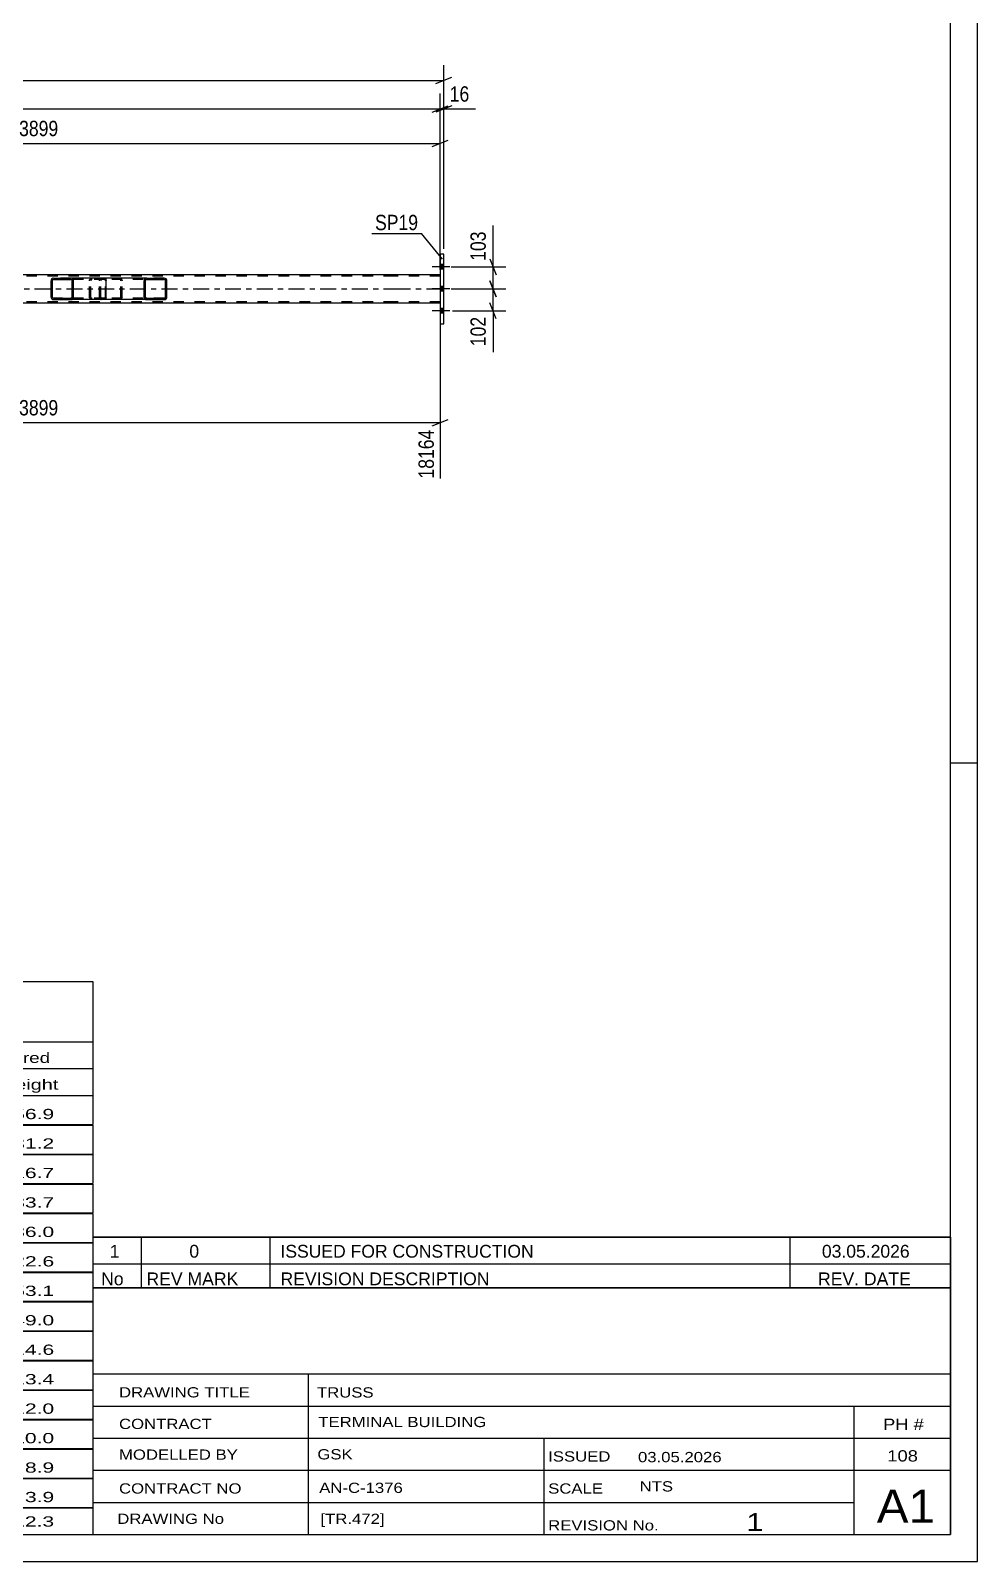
# Model space of a CAD drawing. Header units: millimetres. Extents: x 0 to 841, y 0 to 594.
# Drawn here: x 664.4 to 841, y 0 to 285.8 of the extents above; entities that cross this region are included whole.
import ezdxf

# ---------------------------------------------------------------- set-up
doc = ezdxf.new("R2010")
doc.units = ezdxf.units.MM
doc.linetypes.add('DXK_LINE_DOT2', pattern=[3.9198, 1.9599, -1.9599])
doc.linetypes.add('DXK_LINE_DOT3', pattern=[5.9187, 2.979, -0.9799, 0.9799, -0.9799])
doc.styles.add('Arial Narrow', font='ARIALN.TTF', dxfattribs={"height": 0.2})

# ---------------------------------------------------------------- blocks, each defined once
blk = doc.blocks.new('Unknown-814521729-1135')
at = {"color": 5, "linetype": 'Continuous'}
for p, q in [((841, 0), (841, 594)), ((836, 5), (836, 589)), ((841, 149), (836, 149)), ((5, 5), (836, 5)), ((0, 0), (841, 0))]:
    blk.add_line(p, q, dxfattribs=at)
blk = doc.blocks.new('Unknown-814521729-14262')
at = {"color": 7, "linetype": 'Continuous'}
for p, q in [((676, 51.05), (676, 5)), ((676, 51.05), (836, 51.05)), ((836, 51), (836, 5)), ((676, 35), (836, 35)), ((716.14, 35), (716.14, 5)), ((676, 29), (836, 29)), ((818, 5.05), (818, 29.05)), ((676, 23), (836, 23)), ((760.14, 23), (760.14, 5)), ((676, 17), (836, 17)), ((676, 11), (818, 11)), ((676, 5), (836, 5))]:
    blk.add_line(p, q, dxfattribs=at)
at = {"color": 7, "style": 'Arial Narrow'}
for s, height, width, p in [('DRAWING TITLE', 1.9089, 1.425378, (680.88, 30.61)), ('TRUSS', 1.909, 1.425378, (717.81, 30.59)), ('CONTRACT', 1.909, 1.425378, (680.88, 24.71)), ('TERMINAL BUILDING', 1.9089, 1.425378, (718.06, 25.07)), ('MODELLED BY', 1.9089, 1.425378, (680.88, 18.98)), ('GSK', 1.909, 1.425378, (717.88, 19.04)), ('ISSUED', 1.909, 1.425378, (760.94, 18.64)), ('03.05.2026', 1.909, 1.425378, (777.69, 18.52)), ('CONTRACT NO', 1.9089, 1.425378, (680.88, 12.66)), ('AN-C-1376', 1.909, 1.425378, (718.23, 12.78)), ('SCALE', 1.909, 1.425378, (760.94, 12.65)), ('A1', 6.204, 1.25, (822.24, 7.2)), ('DRAWING No', 1.909, 1.425378, (680.56, 7)), ('[TR.472]', 1.909, 1.425378, (718.46, 6.99)), ('1', 3.34, 1.5, (797.91, 5.68)), ('REVISION No.', 1.9089, 1.425378, (760.94, 5.77))]:
    blk.add_text(s, height=height, dxfattribs=dict(at, width=width)).set_placement(p)
at = {"color": 7, "linetype": 'Continuous', "style": 'Arial Narrow'}
for s, height, width, p in [('PH #', 2.1, 1.42538, (823.4, 24.55)), ('108', 2.1, 1.42538, (824.19, 18.65)), ('NTS', 1.909, 1.425378, (778, 13.05))]:
    blk.add_text(s, height=height, dxfattribs=dict(at, width=width)).set_placement(p)
blk = doc.blocks.new('Unknown-814521729-14263')
at = {"color": 7, "linetype": 'Continuous'}
for p, q in [((516, 108.25), (676, 108.25)), ((516, 97), (516, 108.25)), ((676, 108.25), (676, 97)), ((516, 97), (676, 97)), ((516, 97), (516, 92)), ((676, 97), (676, 92)), ((516, 92), (676, 92)), ((516, 92), (516, 87)), ((540, 92), (540, 87)), ((575.5, 92), (575.5, 87)), ((601.5, 92), (601.5, 87)), ((614.5, 92), (614.5, 87)), ((632, 92), (632, 87)), ((654, 92), (654, 87)), ((676, 92), (676, 87)), ((516, 87), (676, 87)), ((516, 86.95), (516, 81.55)), ((516, 86.95), (676, 86.95)), ((540, 87), (540, 81.5)), ((575.5, 87), (575.5, 81.5)), ((601.5, 87), (601.5, 81.5)), ((614.5, 87), (614.5, 81.5)), ((632, 87), (632, 81.5)), ((654, 87), (654, 81.5)), ((676, 86.95), (676, 81.55)), ((516, 81.55), (676, 81.55)), ((516, 81.45), (516, 76.05)), ((516, 81.45), (676, 81.45)), ((540, 81.5), (540, 76)), ((575.5, 81.5), (575.5, 76)), ((601.5, 81.5), (601.5, 76)), ((614.5, 81.5), (614.5, 76)), ((632, 81.5), (632, 76)), ((654, 81.5), (654, 76)), ((676, 81.45), (676, 76.05)), ((516, 76.05), (676, 76.05)), ((516, 75.95), (516, 70.55)), ((516, 75.95), (676, 75.95)), ((540, 76), (540, 70.5)), ((575.5, 76), (575.5, 70.5)), ((601.5, 76), (601.5, 70.5)), ((614.5, 76), (614.5, 70.5)), ((632, 76), (632, 70.5)), ((654, 76), (654, 70.5)), ((676, 75.95), (676, 70.55)), ((516, 70.55), (676, 70.55)), ((516, 70.45), (516, 65.05)), ((516, 70.45), (676, 70.45)), ((540, 70.5), (540, 65)), ((575.5, 70.5), (575.5, 65)), ((601.5, 70.5), (601.5, 65)), ((614.5, 70.5), (614.5, 65)), ((632, 70.5), (632, 65)), ((654, 70.5), (654, 65)), ((676, 70.45), (676, 65.05)), ((516, 65.05), (676, 65.05)), ((516, 64.95), (516, 59.55)), ((516, 64.95), (676, 64.95)), ((540, 65), (540, 59.5)), ((575.5, 65), (575.5, 59.5)), ((601.5, 65), (601.5, 59.5)), ((614.5, 65), (614.5, 59.5)), ((632, 65), (632, 59.5)), ((654, 65), (654, 59.5)), ((676, 64.95), (676, 59.55)), ((516, 59.55), (676, 59.55)), ((516, 59.45), (516, 54.05)), ((516, 59.45), (676, 59.45)), ((540, 59.5), (540, 54)), ((575.5, 59.5), (575.5, 54)), ((601.5, 59.5), (601.5, 54)), ((614.5, 59.5), (614.5, 54)), ((632, 59.5), (632, 54)), ((654, 59.5), (654, 54)), ((676, 59.45), (676, 54.05)), ((516, 54.05), (676, 54.05)), ((516, 53.95), (516, 48.55)), ((516, 53.95), (676, 53.95)), ((540, 54), (540, 48.5)), ((575.5, 54), (575.5, 48.5)), ((601.5, 54), (601.5, 48.5)), ((614.5, 54), (614.5, 48.5)), ((632, 54), (632, 48.5)), ((654, 54), (654, 48.5)), ((676, 53.95), (676, 48.55)), ((516, 48.55), (676, 48.55)), ((516, 48.45), (516, 43.05)), ((516, 48.45), (676, 48.45)), ((540, 48.5), (540, 43)), ((575.5, 48.5), (575.5, 43)), ((601.5, 48.5), (601.5, 43)), ((614.5, 48.5), (614.5, 43)), ((632, 48.5), (632, 43)), ((654, 48.5), (654, 43)), ((676, 48.45), (676, 43.05)), ((516, 43.05), (676, 43.05)), ((516, 42.95), (516, 37.55)), ((516, 42.95), (676, 42.95)), ((540, 43), (540, 37.5)), ((575.5, 43), (575.5, 37.5)), ((601.5, 43), (601.5, 37.5)), ((614.5, 43), (614.5, 37.5)), ((632, 43), (632, 37.5)), ((654, 43), (654, 37.5)), ((676, 42.95), (676, 37.55)), ((516, 37.55), (676, 37.55)), ((516, 37.45), (516, 32.05)), ((516, 37.45), (676, 37.45)), ((540, 37.5), (540, 32)), ((575.5, 37.5), (575.5, 32)), ((601.5, 37.5), (601.5, 32)), ((614.5, 37.5), (614.5, 32)), ((632, 37.5), (632, 32)), ((654, 37.5), (654, 32)), ((676, 37.45), (676, 32.05)), ((516, 32.05), (676, 32.05)), ((516, 31.95), (516, 26.55)), ((516, 31.95), (676, 31.95)), ((540, 32), (540, 26.5)), ((575.5, 32), (575.5, 26.5)), ((601.5, 32), (601.5, 26.5)), ((614.5, 32), (614.5, 26.5)), ((632, 32), (632, 26.5)), ((654, 32), (654, 26.5)), ((676, 31.95), (676, 26.55)), ((516, 26.55), (676, 26.55)), ((516, 26.45), (516, 21.05)), ((516, 26.45), (676, 26.45)), ((540, 26.5), (540, 21)), ((575.5, 26.5), (575.5, 21)), ((601.5, 26.5), (601.5, 21)), ((614.5, 26.5), (614.5, 21)), ((632, 26.5), (632, 21)), ((654, 26.5), (654, 21)), ((676, 26.45), (676, 21.05)), ((516, 21.05), (676, 21.05)), ((516, 20.95), (516, 15.55)), ((516, 20.95), (676, 20.95)), ((540, 21), (540, 15.5)), ((575.5, 21), (575.5, 15.5)), ((601.5, 21), (601.5, 15.5)), ((614.5, 21), (614.5, 15.5)), ((632, 21), (632, 15.5)), ((654, 21), (654, 15.5)), ((676, 20.95), (676, 15.55)), ((516, 15.55), (676, 15.55)), ((516, 15.45), (516, 10.05)), ((516, 15.45), (676, 15.45)), ((540, 15.5), (540, 10)), ((575.5, 15.5), (575.5, 10)), ((601.5, 15.5), (601.5, 10)), ((614.5, 15.5), (614.5, 10)), ((632, 15.5), (632, 10)), ((654, 15.5), (654, 10)), ((676, 15.45), (676, 10.05)), ((516, 10.05), (676, 10.05)), ((516, 10), (676, 10)), ((516, 10), (516, 5)), ((632, 10), (632, 5)), ((654, 10), (654, 5)), ((676, 10), (676, 5)), ((516, 5), (676, 5))]:
    blk.add_line(p, q, dxfattribs=at)
at = {"color": 7, "style": 'Arial Narrow'}
for s, height, width, p in [('GENERAL NOTES & WELD DETAILS :', 2.8633, 1.4, (517.15, 100.56)), ('REFER TYP DRAWING TYP-01', 1.9089, 1.6, (600.7, 100.66)), ("MATERIAL LIST FOR ASSEMBLY MK'D", 1.9089, 1.6, (517.15, 93.06)), ('TR472', 1.909, 1.794707, (609.9, 92.97)), ('1', 1.91, 1.794707, (638.08, 93.06)), ('No. Required', 1.9089, 1.6, (647.41, 93.06)), ('Mark', 1.909, 1.7, (517.34, 88)), ('Profile', 1.909, 1.7, (550.41, 88)), ('Material', 1.909, 1.7, (580.54, 88.06)), ('No.', 1.909, 1.7, (605.5, 88.06)), ('Length', 1.909, 1.7, (616, 88.06)), ('Area', 1.909, 1.7, (638.5, 88.06)), ('Weight', 1.909, 1.7, (658, 88.06))]:
    blk.add_text(s, height=height, dxfattribs=dict(at, width=width)).set_placement(p)
at = {"color": 7, "linetype": 'Continuous', "style": 'Arial Narrow'}
for s, height, width, p in [('M182', 1.909, 1.794707, (517.5, 82.56)), ('SHS100*6', 1.909, 1.794707, (542, 82.56)), ('E350', 1.909, 1.794707, (581.74, 82.56)), ('8', 1.91, 1.794707, (605.86, 82.56)), ('3261', 1.909, 1.794707, (618.58, 82.56)), ('1.3', 1.909, 1.794707, (642.32, 82.56)), ('456.9', 1.909, 1.794707, (658.96, 82.56)), ('BC371', 1.909, 1.794707, (517.5, 77.06)), ('SHS132*6', 1.909, 1.794707, (542, 77.06)), ('E350', 1.909, 1.794707, (581.74, 77.06)), ('1', 1.91, 1.794707, (605.86, 77.06)), ('18164', 1.909, 1.794707, (616.4, 77.06)), ('9.6', 1.909, 1.794707, (642.32, 77.06)), ('431.2', 1.909, 1.794707, (658.96, 77.06)), ('TR472', 1.909, 1.794707, (517.5, 71.56)), ('SHS100*8', 1.909, 1.794707, (542, 71.56)), ('E350', 1.909, 1.794707, (581.74, 71.56)), ('1', 1.91, 1.794707, (605.86, 71.56)), ('18033', 1.909, 1.794707, (616.4, 71.56)), ('7.2', 1.909, 1.794707, (642.32, 71.56)), ('416.7', 1.909, 1.794707, (658.96, 71.56)), ('M177', 1.909, 1.794707, (517.5, 66.06)), ('SHS100*6', 1.909, 1.794707, (542, 66.06)), ('E350', 1.909, 1.794707, (581.74, 66.06)), ('7', 1.91, 1.794707, (605.86, 66.06)), ('3167', 1.909, 1.794707, (618.58, 66.06)), ('1.2', 1.909, 1.794707, (642.32, 66.06)), ('383.7', 1.909, 1.794707, (658.96, 66.06)), ('SP20', 1.909, 1.794707, (517.5, 60.56)), ('PL20*380', 1.909, 1.794707, (542, 60.56)), ('E350', 1.909, 1.794707, (581.74, 60.56)), ('6', 1.91, 1.794707, (605.86, 60.56)), ('380', 1.909, 1.794707, (620.77, 60.56)), ('0.3', 1.909, 1.794707, (642.32, 60.56)), ('136.0', 1.909, 1.794707, (658.96, 60.56)), ('PL581', 1.909, 1.794707, (517.5, 55.06)), ('PL12*300', 1.909, 1.794707, (542, 55.06)), ('E350', 1.909, 1.794707, (581.74, 55.06)), ('14', 1.909, 1.794707, (604.76, 55.06)), ('310', 1.909, 1.794707, (620.77, 55.06)), ('0.2', 1.909, 1.794707, (642.32, 55.06)), ('122.6', 1.909, 1.794707, (658.96, 55.06)), ('SP19', 1.909, 1.794707, (517.5, 49.56)), ('PL16*325', 1.909, 1.794707, (542, 49.56)), ('E350', 1.909, 1.794707, (581.74, 49.56)), ('4', 1.91, 1.794707, (605.86, 49.56)), ('325', 1.909, 1.794707, (620.77, 49.56)), ('0.2', 1.909, 1.794707, (642.32, 49.56)), ('53.1', 1.909, 1.794707, (661.14, 49.56)), ('M1488', 1.909, 1.794707, (517.5, 44.06)), ('RHS100*100*6', 1.9089, 1.794707, (542, 44.06)), ('E350', 1.909, 1.794707, (581.74, 44.06)), ('14', 1.909, 1.794707, (604.76, 44.06)), ('198', 1.909, 1.794707, (620.77, 44.06)), ('0.1', 1.909, 1.794707, (642.32, 44.06)), ('49.0', 1.909, 1.794707, (661.14, 44.06)), ('TB55', 1.909, 1.794707, (517.5, 38.56)), ('RHS150*110*6', 1.9089, 1.794707, (542, 38.56)), ('E350', 1.909, 1.794707, (581.74, 38.56)), ('3', 1.91, 1.794707, (605.86, 38.56)), ('209', 1.909, 1.794707, (620.77, 38.56)), ('0.1', 1.909, 1.794707, (642.32, 38.56)), ('14.6', 1.909, 1.794707, (661.14, 38.56)), ('TB54', 1.909, 1.794707, (517.5, 33.06)), ('RHS150*110*6', 1.9089, 1.794707, (542, 33.06)), ('E350', 1.909, 1.794707, (581.74, 33.06)), ('3', 1.91, 1.794707, (605.86, 33.06)), ('191', 1.909, 1.794707, (620.77, 33.06)), ('0.1', 1.909, 1.794707, (642.32, 33.06)), ('13.4', 1.909, 1.794707, (661.14, 33.06)), ('PL538', 1.909, 1.794707, (517.5, 27.56)), ('PL10*150', 1.909, 1.794707, (542, 27.56)), ('E350', 1.909, 1.794707, (581.74, 27.56)), ('6', 1.91, 1.794707, (605.86, 27.56)), ('170', 1.909, 1.794707, (620.77, 27.56)), ('0.1', 1.909, 1.794707, (642.32, 27.56)), ('12.0', 1.909, 1.794707, (661.14, 27.56)), ('ST33', 1.909, 1.794707, (517.5, 22.06)), ('PL8*100', 1.909, 1.794707, (542, 22.06)), ('E350', 1.909, 1.794707, (581.74, 22.06)), ('24', 1.909, 1.794707, (604.76, 22.06)), ('135', 1.909, 1.794707, (620.77, 22.06)), ('0.0', 1.909, 1.794707, (642.32, 22.06)), ('10.0', 1.909, 1.794707, (661.14, 22.06)), ('ST32', 1.909, 1.794707, (517.5, 16.56)), ('PL8*100', 1.909, 1.794707, (542, 16.56)), ('E350', 1.909, 1.794707, (581.74, 16.56)), ('24', 1.909, 1.794707, (604.76, 16.56)), ('121', 1.909, 1.794707, (620.77, 16.56)), ('0.0', 1.909, 1.794707, (642.32, 16.56)), ('8.9', 1.909, 1.794707, (663.33, 16.56)), ('M1489', 1.909, 1.794707, (517.5, 11.06)), ('RHS100*100*6', 1.9089, 1.794707, (542, 11.06)), ('E350', 1.909, 1.794707, (581.74, 11.06)), ('1', 1.91, 1.794707, (605.86, 11.06)), ('222', 1.909, 1.794707, (620.77, 11.06)), ('0.1', 1.909, 1.794707, (642.32, 11.06)), ('3.9', 1.909, 1.794707, (663.33, 11.06)), ('Total', 1.909, 1.7, (618.33, 6.5)), ('44.5', 1.909, 1.794707, (639.64, 6.5)), ('2112.3', 1.909, 1.794707, (656.77, 6.5))]:
    blk.add_text(s, height=height, dxfattribs=dict(at, width=width)).set_placement(p)
blk = doc.blocks.new('Unknown-814521729-14265')
at = {"color": 7, "linetype": 'Continuous'}
for p, q in [((676, 60.55), (836, 60.55)), ((836, 60.55), (676, 60.55)), ((676, 60.55), (676, 55.55)), ((685, 60.55), (685, 55.55)), ((709, 60.55), (709, 55.55)), ((806, 60.55), (806, 55.55)), ((836, 60.55), (836, 55.55)), ((676, 55.55), (836, 55.55)), ((676, 55.55), (676, 51.05)), ((676, 55.55), (836, 55.55)), ((685, 55.55), (685, 51.05)), ((709, 55.55), (709, 51.05)), ((806, 55.55), (806, 51.05)), ((836, 55.55), (836, 51.05)), ((836, 51.05), (676, 51.05))]:
    blk.add_line(p, q, dxfattribs=at)
at = {"color": 7, "linetype": 'Continuous', "style": 'Arial Narrow'}
for s, height, width, p in [('1', 2.39, 1.196471, (679.16, 56.7)), ('0', 2.39, 1.196471, (694, 56.7)), ('ISSUED FOR CONSTRUCTION', 2.3861, 1.196471, (711, 56.7)), ('03.05.2026', 2.386, 1.196471, (812, 56.7)), ('No', 2.386, 1.2, (677.54, 51.55)), ('REV MARK', 2.386, 1.2, (686, 51.55)), ('REVISION DESCRIPTION', 2.3861, 1.2, (711, 51.55)), ('REV. DATE', 2.386, 1.2, (811.28, 51.55))]:
    blk.add_text(s, height=height, dxfattribs=dict(at, width=width)).set_placement(p)
blk = doc.blocks.new('Bolt-814521729-2808 - 2731')
at = {"linetype": 'Continuous'}
for points in [[(741.45, 241.22), (741.45, 242.1), (740.81, 242.1), (740.81, 241.22)], [(741.45, 241.22), (741.45, 242.1), (740.81, 242.1), (740.81, 241.22)], [(741.45, 241.22), (741.45, 242.1), (740.81, 242.1), (740.81, 241.22)], [(741.45, 237.12), (741.45, 238), (740.81, 238), (740.81, 237.12)], [(741.45, 237.12), (741.45, 238), (740.81, 238), (740.81, 237.12)], [(741.45, 233.02), (741.45, 233.9), (740.81, 233.9), (740.81, 233.02)], [(741.45, 233.02), (741.45, 233.9), (740.81, 233.9), (740.81, 233.02)], [(741.45, 233.02), (741.45, 233.9), (740.81, 233.9), (740.81, 233.02)]]:
    blk.add_hatch(color=1, dxfattribs=at).paths.add_polyline_path(points)
at = {"color": 1, "linetype": 'Continuous'}
for p, q in [((742.61, 241.66), (739.29, 241.66)), ((742.61, 241.66), (739.29, 241.66)), ((742.61, 241.66), (739.29, 241.66)), ((741.45, 242.1), (740.81, 242.1)), ((741.45, 242.1), (740.81, 242.1)), ((741.45, 242.1), (740.81, 242.1)), ((741.45, 241.22), (740.81, 241.22)), ((741.45, 241.22), (740.81, 241.22)), ((741.45, 241.22), (740.81, 241.22)), ((742.61, 237.56), (739.29, 237.56)), ((742.61, 237.56), (739.29, 237.56)), ((741.45, 238), (740.81, 238)), ((741.45, 238), (740.81, 238)), ((741.45, 237.12), (740.81, 237.12)), ((741.45, 237.12), (740.81, 237.12)), ((742.61, 233.46), (739.29, 233.46)), ((742.61, 233.46), (739.29, 233.46)), ((742.61, 233.46), (739.29, 233.46)), ((741.45, 233.9), (740.81, 233.9)), ((741.45, 233.9), (740.81, 233.9)), ((741.45, 233.9), (740.81, 233.9)), ((741.45, 233.02), (740.81, 233.02)), ((741.45, 233.02), (740.81, 233.02)), ((741.45, 233.02), (740.81, 233.02))]:
    blk.add_line(p, q, dxfattribs=at)
blk = doc.blocks.new('Part-814521729-2914 - 2731')
at = {"color": 2, "linetype": 'Continuous'}
for p, q in [((741.45, 244.06), (740.81, 244.06)), ((740.81, 244.06), (740.81, 231.06)), ((741.45, 231.06), (741.45, 244.06)), ((740.81, 231.06), (741.45, 231.06))]:
    blk.add_line(p, q, dxfattribs=at)
blk = doc.blocks.new('Part-814521729-2860 - 2731')
at = {"color": 2, "linetype": 'Continuous'}
for p, q in [((732.19, 240.2), (596.19, 240.2)), ((740.81, 240.2), (732.29, 240.2)), ((732.19, 234.92), (596.19, 234.92)), ((740.81, 234.92), (732.29, 234.92))]:
    blk.add_line(p, q, dxfattribs=at)
at = {"color": 7, "linetype": 'DXK_LINE_DOT2'}
for p, q in [((740.81, 240.2), (740.81, 234.92)), ((732.19, 239.96), (73.27, 239.96)), ((740.81, 239.96), (732.29, 239.96)), ((732.19, 235.16), (73.27, 235.16)), ((740.81, 235.16), (732.29, 235.16))]:
    blk.add_line(p, q, dxfattribs=at)
at = {"color": 7, "linetype": 'DXK_LINE_DOT3'}
for p, q in [((73.27, 237.56), (732.19, 237.56)), ((732.29, 237.56), (740.81, 237.56))]:
    blk.add_line(p, q, dxfattribs=at)
blk = doc.blocks.new('Part-814521729-2939 - 2731')
at = {"linetype": 'Continuous'}
h = blk.add_hatch(dxfattribs=at)
h.set_pattern_fill('', scale=0.7, style=0, pattern_type=0)
h.set_pattern_definition([(45, (689.7778, 239.2643), (-1.57154, 1.57154), [])])
h.paths.add_polyline_path([(689.82, 239.08), (689.78, 239.26), (689.67, 239.42), (689.5, 239.52), (689.31, 239.56), (686.07, 239.56), (685.88, 239.52), (685.71, 239.42), (685.6, 239.26), (685.56, 239.08), (685.56, 236.04), (685.6, 235.86), (685.71, 235.7), (685.88, 235.6), (686.07, 235.56), (689.31, 235.56), (689.5, 235.6), (689.67, 235.7), (689.78, 235.86), (689.82, 236.04)])
h.paths.add_polyline_path([(689.54, 235.95), (689.49, 235.87), (689.4, 235.82), (689.31, 235.8), (686.07, 235.8), (685.97, 235.82), (685.89, 235.87), (685.83, 235.95), (685.82, 236.04), (685.82, 239.08), (685.83, 239.17), (685.89, 239.25), (685.97, 239.3), (686.07, 239.32), (689.31, 239.32), (689.4, 239.3), (689.49, 239.25), (689.54, 239.17), (689.56, 239.08), (689.56, 236.04)])
at = {"color": 7, "linetype": 'DXK_LINE_DOT2'}
for p, q in [((677.21, 239.08), (677.25, 239.26)), ((677.21, 236.04), (677.21, 239.08)), ((677.49, 239.17), (677.47, 239.08)), ((677.47, 236.04), (677.47, 239.08)), ((677.54, 239.25), (677.49, 239.17)), ((677.53, 239.52), (677.72, 239.56)), ((677.62, 239.3), (677.54, 239.25)), ((677.72, 239.32), (677.62, 239.3)), ((678.2, 239.56), (677.72, 239.56)), ((689.31, 239.32), (677.72, 239.32)), ((680.96, 239.56), (681.15, 239.52)), ((681.05, 239.3), (680.96, 239.32)), ((681.14, 239.25), (681.05, 239.3)), ((681.19, 239.17), (681.14, 239.25)), ((681.21, 239.08), (681.19, 239.17)), ((681.21, 236.04), (681.21, 239.08)), ((681.43, 239.26), (681.47, 239.08)), ((681.47, 236.04), (681.47, 239.08)), ((689.31, 239.56), (686.07, 239.56)), ((677.25, 235.86), (677.21, 236.04)), ((677.47, 236.04), (677.49, 235.95)), ((677.49, 235.95), (677.54, 235.87)), ((677.72, 235.56), (677.53, 235.6)), ((677.54, 235.87), (677.62, 235.82)), ((677.62, 235.82), (677.72, 235.8)), ((689.31, 235.8), (677.72, 235.8)), ((678.2, 235.56), (677.72, 235.56)), ((680.96, 235.8), (681.05, 235.82)), ((681.15, 235.6), (680.96, 235.56)), ((681.05, 235.82), (681.14, 235.87)), ((681.14, 235.87), (681.19, 235.95)), ((681.19, 235.95), (681.21, 236.04)), ((681.47, 236.04), (681.43, 235.86)), ((686.07, 235.56), (689.31, 235.56))]:
    blk.add_line(p, q, dxfattribs=at)
at = {"color": 2, "linetype": 'Continuous'}
for p, q in [((686.07, 239.56), (678.2, 239.56)), ((685.6, 239.26), (685.56, 239.08)), ((685.56, 236.04), (685.56, 239.08)), ((685.82, 239.08), (685.83, 239.17)), ((685.82, 236.04), (685.82, 239.08)), ((685.83, 239.17), (685.89, 239.25)), ((686.07, 239.56), (685.88, 239.52)), ((685.89, 239.25), (685.97, 239.3)), ((685.97, 239.3), (686.07, 239.32)), ((686.07, 239.56), (689.31, 239.56)), ((686.07, 239.32), (689.31, 239.32)), ((689.5, 239.52), (689.31, 239.56)), ((689.31, 239.32), (689.4, 239.3)), ((689.4, 239.3), (689.49, 239.25)), ((689.49, 239.25), (689.54, 239.17)), ((689.54, 239.17), (689.56, 239.08)), ((689.56, 236.04), (689.56, 239.08)), ((689.82, 239.08), (689.78, 239.26)), ((689.82, 236.04), (689.82, 239.08)), ((686.07, 235.56), (678.2, 235.56)), ((685.56, 236.04), (685.6, 235.86)), ((685.83, 235.95), (685.82, 236.04)), ((685.89, 235.87), (685.83, 235.95)), ((685.88, 235.6), (686.07, 235.56)), ((685.97, 235.82), (685.89, 235.87)), ((686.07, 235.8), (685.97, 235.82)), ((686.07, 235.8), (689.31, 235.8)), ((686.07, 235.56), (689.31, 235.56)), ((689.4, 235.82), (689.31, 235.8)), ((689.31, 235.56), (689.5, 235.6)), ((689.49, 235.87), (689.4, 235.82)), ((689.54, 235.95), (689.49, 235.87)), ((689.56, 236.04), (689.54, 235.95)), ((689.78, 235.86), (689.82, 236.04))]:
    blk.add_line(p, q, dxfattribs=at)
at = {"color": 7, "linetype": 'DXK_LINE_DOT2'}
for centre, start, end in [((677.7, 239.06), 110.7583, 155.68), ((680.98, 239.06), 24.32, 69.2417), ((677.7, 236.06), 204.32, 249.2417), ((680.98, 236.06), 290.7583, 335.68)]:
    blk.add_arc(centre, 0.496, start, end, dxfattribs=at)
at = {"color": 2, "linetype": 'Continuous'}
for centre, start, end in [((686.05, 239.06), 110.7583, 155.68), ((689.33, 239.06), 24.32, 69.2417), ((686.05, 236.06), 204.32, 249.2417), ((689.33, 236.06), 290.7583, 335.68)]:
    blk.add_arc(centre, 0.496, start, end, dxfattribs=at)
blk = doc.blocks.new('Part-814521729-2968 - 2731')
at = {"linetype": 'Continuous'}
h = blk.add_hatch(dxfattribs=at)
h.set_pattern_fill('', scale=0.7, style=0, pattern_type=0)
h.set_pattern_definition([(45, (672.367, 239.2643), (-1.57154, 1.57154), [])])
h.paths.add_polyline_path([(672.41, 239.08), (672.37, 239.26), (672.26, 239.42), (672.09, 239.52), (671.9, 239.56), (668.72, 239.56), (668.53, 239.52), (668.36, 239.42), (668.25, 239.26), (668.22, 239.08), (668.22, 236.04), (668.25, 235.86), (668.36, 235.7), (668.53, 235.6), (668.72, 235.56), (671.9, 235.56), (672.09, 235.6), (672.26, 235.7), (672.37, 235.86), (672.41, 236.04)])
h.paths.add_polyline_path([(672.13, 235.95), (672.08, 235.87), (672, 235.82), (671.9, 235.8), (668.72, 235.8), (668.62, 235.82), (668.54, 235.87), (668.49, 235.95), (668.47, 236.04), (668.47, 239.08), (668.49, 239.17), (668.54, 239.25), (668.62, 239.3), (668.72, 239.32), (671.9, 239.32), (672, 239.3), (672.08, 239.25), (672.13, 239.17), (672.15, 239.08), (672.15, 236.04)])
at = {"color": 2, "linetype": 'Continuous'}
for p, q in [((668.25, 239.26), (668.22, 239.08)), ((668.22, 236.04), (668.22, 239.08)), ((668.47, 239.08), (668.49, 239.17)), ((668.47, 236.04), (668.47, 239.08)), ((668.49, 239.17), (668.54, 239.25)), ((668.72, 239.56), (668.53, 239.52)), ((668.54, 239.25), (668.62, 239.3)), ((668.62, 239.3), (668.72, 239.32)), ((668.72, 239.56), (671.9, 239.56)), ((668.72, 239.32), (671.9, 239.32)), ((678.2, 239.56), (671.9, 239.56)), ((672.09, 239.52), (671.9, 239.56)), ((671.9, 239.32), (672, 239.3)), ((672, 239.3), (672.08, 239.25)), ((672.08, 239.25), (672.13, 239.17)), ((672.13, 239.17), (672.15, 239.08)), ((672.15, 236.04), (672.15, 239.08)), ((672.41, 239.08), (672.37, 239.26)), ((672.41, 236.04), (672.41, 239.08)), ((678.2, 239.56), (678.31, 239.52)), ((678.31, 239.52), (678.39, 239.42)), ((678.39, 239.42), (678.45, 239.26)), ((678.45, 239.26), (678.47, 239.08)), ((678.47, 236.04), (678.47, 239.08)), ((668.22, 236.04), (668.25, 235.86)), ((668.49, 235.95), (668.47, 236.04)), ((668.54, 235.87), (668.49, 235.95)), ((668.53, 235.6), (668.72, 235.56)), ((668.62, 235.82), (668.54, 235.87)), ((668.72, 235.8), (668.62, 235.82)), ((668.72, 235.8), (671.9, 235.8)), ((668.72, 235.56), (671.9, 235.56)), ((672, 235.82), (671.9, 235.8)), ((671.9, 235.56), (672.09, 235.6)), ((678.2, 235.56), (671.9, 235.56)), ((672.08, 235.87), (672, 235.82)), ((672.13, 235.95), (672.08, 235.87)), ((672.15, 236.04), (672.13, 235.95)), ((672.37, 235.86), (672.41, 236.04)), ((678.31, 235.6), (678.2, 235.56)), ((678.39, 235.7), (678.31, 235.6)), ((678.45, 235.86), (678.39, 235.7)), ((678.47, 236.04), (678.45, 235.86))]:
    blk.add_line(p, q, dxfattribs=at)
at = {"color": 7, "linetype": 'DXK_LINE_DOT2'}
for p, q in [((671.9, 239.56), (668.72, 239.56)), ((678.2, 239.32), (668.72, 239.32)), ((675.37, 239.08), (675.4, 239.26)), ((675.37, 236.04), (675.37, 239.08)), ((675.64, 239.17), (675.62, 239.08)), ((675.62, 236.04), (675.62, 239.08)), ((675.69, 239.25), (675.64, 239.17)), ((675.68, 239.52), (675.87, 239.56)), ((675.77, 239.3), (675.69, 239.25)), ((675.87, 239.32), (675.77, 239.3)), ((677.21, 239.32), (677.21, 239.56)), ((678.25, 239.3), (678.2, 239.32)), ((678.3, 239.25), (678.25, 239.3)), ((678.33, 239.17), (678.3, 239.25)), ((678.34, 239.08), (678.33, 239.17)), ((678.34, 236.04), (678.34, 239.08)), ((678.2, 235.8), (668.72, 235.8)), ((671.9, 235.56), (668.72, 235.56)), ((675.4, 235.86), (675.37, 236.04)), ((675.62, 236.04), (675.64, 235.95)), ((675.64, 235.95), (675.69, 235.87)), ((675.87, 235.56), (675.68, 235.6)), ((675.69, 235.87), (675.77, 235.82)), ((675.77, 235.82), (675.87, 235.8)), ((677.21, 235.56), (677.21, 235.8)), ((678.2, 235.8), (678.25, 235.82)), ((678.25, 235.82), (678.3, 235.87)), ((678.3, 235.87), (678.33, 235.95)), ((678.33, 235.95), (678.34, 236.04))]:
    blk.add_line(p, q, dxfattribs=at)
at = {"color": 2, "linetype": 'Continuous'}
for centre, start, end in [((668.7, 239.07), 111.1941, 156.1506), ((671.92, 239.07), 23.8494, 68.8059), ((668.7, 236.06), 203.8494, 248.8059), ((671.92, 236.06), 291.1941, 336.1506)]:
    blk.add_arc(centre, 0.492, start, end, dxfattribs=at)
at = {"color": 7, "linetype": 'DXK_LINE_DOT2'}
for centre, start, end in [((675.85, 239.07), 111.1941, 156.1506), ((675.85, 236.06), 203.8494, 248.8059)]:
    blk.add_arc(centre, 0.492, start, end, dxfattribs=at)
blk = doc.blocks.new('StraightDimension-814521729-3189 - 2731')
at = {"color": 7, "linetype": 'Continuous'}
for p, q in [((590.99, 249.24), (590.99, 267.57)), ((740.81, 241.2), (740.81, 267.57)), ((592.49, 265.32), (589.49, 264.12)), ((590.99, 264.72), (740.81, 264.72)), ((739.31, 264.12), (742.31, 265.32))]:
    blk.add_line(p, q, dxfattribs=at)
at = {"color": 0}
blk.add_wipeout([(670.16, 265.47), (670.16, 269.67), (661.64, 269.67), (661.64, 265.47)], dxfattribs=at)
at = {"color": 3, "style": 'Arial Narrow'}
blk.add_text('3899', height=2.863, dxfattribs=at).set_placement((662.24, 266.07))
blk = doc.blocks.new('StraightDimension-814521729-3148 - 2731')
at = {"color": 7, "linetype": 'Continuous'}
for p, q in [((740.81, 233.92), (740.81, 202.15)), ((590.99, 225.16), (590.99, 202.15)), ((592.49, 213.19), (589.49, 211.99)), ((590.99, 212.59), (740.81, 212.59)), ((739.31, 211.99), (742.31, 213.19))]:
    blk.add_line(p, q, dxfattribs=at)
at = {"color": 0}
blk.add_wipeout([(670.16, 213.34), (670.16, 217.54), (661.64, 217.54), (661.64, 213.34)], dxfattribs=at)
at = {"color": 0, "linetype": 'Continuous'}
blk.add_wipeout([(740.21, 211.89), (736.01, 211.89), (736.01, 201.55), (740.21, 201.55)], dxfattribs=at)
at = {"color": 3, "style": 'Arial Narrow'}
blk.add_text('3899', height=2.863, dxfattribs=at).set_placement((662.24, 213.94))
at = {"color": 3, "linetype": 'Continuous', "style": 'Arial Narrow'}
blk.add_text('18164', height=2.863, rotation=90.0002, dxfattribs=at).set_placement((739.61, 202.15))
blk = doc.blocks.new('StraightDimension-814521729-3166 - 2731')
at = {"color": 7, "linetype": 'Continuous'}
for p, q in [((741.45, 245.06), (741.45, 279.32)), ((64.01, 276.47), (741.45, 276.47)), ((739.95, 275.87), (742.95, 277.07))]:
    blk.add_line(p, q, dxfattribs=at)
blk = doc.blocks.new('StraightDimension-814521729-7589 - 2731')
at = {"color": 7, "linetype": 'Continuous'}
for p, q in [((739.31, 270.56), (742.31, 271.76)), ((742.95, 271.76), (739.95, 270.56)), ((740.81, 245.06), (740.81, 274.01)), ((741.45, 245.06), (741.45, 274.01)), ((740.81, 271.16), (741.45, 271.16))]:
    blk.add_line(p, q, dxfattribs=at)
at = {"color": 0}
blk.add_wipeout([(746.83, 271.91), (746.83, 276.11), (741.97, 276.11), (741.97, 271.91)], dxfattribs=at)
at = {"color": 7, "linetype": 'Continuous'}
blk.add_line((741.45, 271.16), (747.35, 271.16), dxfattribs=at)
blk.add_line((741.45, 271.16), (747.35, 271.16), dxfattribs=at)
at = {"color": 3, "style": 'Arial Narrow'}
blk.add_text('16', height=2.863, dxfattribs=at).set_placement((742.57, 272.51))
blk = doc.blocks.new('StraightDimension-814521729-7590 - 2731')
at = {"color": 7, "linetype": 'Continuous'}
for p, q in [((739.31, 270.56), (742.31, 271.76)), ((740.81, 245.06), (740.81, 274.01)), ((64.65, 271.16), (740.81, 271.16))]:
    blk.add_line(p, q, dxfattribs=at)
blk = doc.blocks.new('StraightDimension-814521729-12123 - 2731')
at = {"color": 7, "linetype": 'Continuous'}
for p, q in [((750.05, 243.16), (751.25, 240.16)), ((742.82, 241.66), (753.05, 241.66)), ((750.65, 237.56), (750.65, 241.66)), ((742.82, 237.56), (753.05, 237.56)), ((751.25, 236.06), (750.05, 239.06))]:
    blk.add_line(p, q, dxfattribs=at)
at = {"color": 0}
blk.add_wipeout([(749.9, 248.87), (745.7, 248.87), (745.7, 242.19), (749.9, 242.19)], dxfattribs=at)
at = {"color": 7, "linetype": 'Continuous'}
blk.add_line((750.65, 241.66), (750.65, 249.39), dxfattribs=at)
blk.add_line((750.65, 241.66), (750.65, 249.39), dxfattribs=at)
at = {"color": 3, "style": 'Arial Narrow'}
blk.add_text('103', height=2.863, rotation=90.0002, dxfattribs=at).set_placement((749.3, 242.79))
blk = doc.blocks.new('StraightDimension-814521729-12124 - 2731')
at = {"color": 7, "linetype": 'Continuous'}
for p, q in [((742.82, 237.56), (753.05, 237.56)), ((750.05, 239.06), (751.25, 236.06)), ((750.65, 233.46), (750.65, 237.56)), ((751.25, 231.96), (750.05, 234.96)), ((743.06, 233.46), (753.05, 233.46))]:
    blk.add_line(p, q, dxfattribs=at)
at = {"color": 0}
blk.add_wipeout([(749.9, 232.94), (745.7, 232.94), (745.7, 226.25), (749.9, 226.25)], dxfattribs=at)
at = {"color": 7, "linetype": 'Continuous'}
blk.add_line((750.65, 233.46), (750.65, 225.73), dxfattribs=at)
blk.add_line((750.65, 233.46), (750.65, 225.73), dxfattribs=at)
at = {"color": 3, "style": 'Arial Narrow'}
blk.add_text('102', height=2.863, rotation=90.0002, dxfattribs=at).set_placement((749.3, 226.85))
blk = doc.blocks.new('Mark-814521729-2910 - 2731')
at = {"color": 0}
blk.add_wipeout([(736.68, 248.52), (736.68, 251.52), (728.64, 251.52), (728.64, 248.52)], dxfattribs=at)
blk.add_wipeout([(736.68, 248.52), (736.68, 251.52), (728.64, 251.52), (728.64, 248.52)], dxfattribs=at)
at = {"color": 30, "linetype": 'Continuous'}
for p in [(728.04, 247.92), (741.22, 243.1)]:
    blk.add_line(p, (737.28, 247.92), dxfattribs=at)
at = {"color": 3, "style": 'Arial Narrow'}
blk.add_text('SP19', height=2.863, dxfattribs=at).set_placement((728.64, 248.52))

msp = doc.modelspace()

# ---------------------------------------------------------------- block references
for name in ['Unknown-814521729-1135', 'Part-814521729-2914 - 2731', 'Part-814521729-2860 - 2731', 'Bolt-814521729-2808 - 2731', 'Part-814521729-2968 - 2731', 'Part-814521729-2939 - 2731', 'Unknown-814521729-14263', 'Unknown-814521729-14265', 'Unknown-814521729-14262']:
    msp.add_blockref(name, (0, 0))

# ---------------------------------------------------------------- next in the draw order: block references
for name in ['StraightDimension-814521729-3189 - 2731', 'StraightDimension-814521729-3148 - 2731']:
    msp.add_blockref(name, (0, 0))

# ---------------------------------------------------------------- next in the draw order: block references
msp.add_blockref('StraightDimension-814521729-3166 - 2731', (0, 0))

# ---------------------------------------------------------------- next in the draw order: block references
msp.add_blockref('StraightDimension-814521729-7589 - 2731', (0, 0))

# ---------------------------------------------------------------- next in the draw order: block references
msp.add_blockref('StraightDimension-814521729-7590 - 2731', (0, 0))

# ---------------------------------------------------------------- next in the draw order: block references
for name in ['Mark-814521729-2910 - 2731', 'StraightDimension-814521729-12123 - 2731']:
    msp.add_blockref(name, (0, 0))

# ---------------------------------------------------------------- next in the draw order: block references
msp.add_blockref('StraightDimension-814521729-12124 - 2731', (0, 0))

doc.saveas('drawing.dxf')
